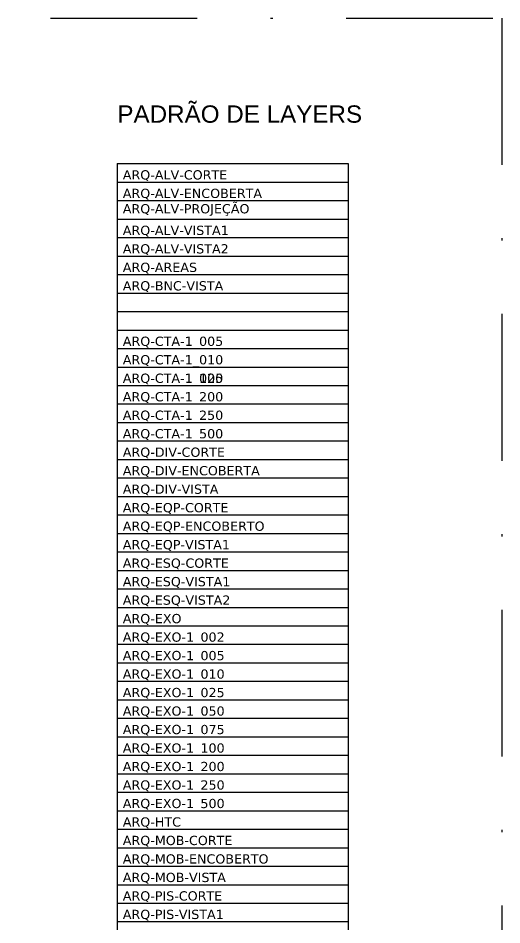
# Model space of a CAD drawing. Extents: x 247 to 523, y 32 to 113.
# Drawn here: x 501.81 to 522.75, y 74.22 to 113.46 of the extents above; entities that cross this region are included whole.
import ezdxf

# ---------------------------------------------------------------- set-up
doc = ezdxf.new("R2010")
doc.units = 0
doc.header["$LTSCALE"] = 0.005
for name, pattern in [('C5', [60, 50, -5, 0, -5]), ('CONTINU', [0]), ('DASHDOT', [25.4, 12.7, -6.35, 0, -6.35]), ('HIDDEN', [9.525, 6.35, -3.175])]:
    doc.linetypes.add(name, pattern=pattern)
doc.layers.get('0').update_dxf_attribs({"linetype": 'CONTINUOUS'})
for name, color, linetype in [('ARQ-ALV-CORTE', 5, 'CONTINUOUS'), ('ARQ-ALV-ENCOBERTA', 8, 'CONTINUOUS'), ('ARQ-ALV-PROJEÇÃO', 8, 'CONTINUOUS'), ('ARQ-ALV-VISTA1', 1, 'CONTINUOUS'), ('ARQ-ALV-VISTA2', 2, 'CONTINUOUS'), ('ARQ-AREAS', 7, 'CONTINUOUS'), ('ARQ-BNC-VISTA', 1, 'CONTINUOUS'), ('ARQ-CTA-1_005', 1, 'C5'), ('ARQ-CTA-1_010', 1, 'C5'), ('ARQ-CTA-1_025', 1, 'CONTINUOUS'), ('ARQ-CTA-1_100', 1, 'CONTINUOUS'), ('ARQ-CTA-1_200', 1, 'C5'), ('ARQ-CTA-1_250', 1, 'CONTINUOUS'), ('ARQ-CTA-1_500', 1, 'CONTINUOUS'), ('ARQ-DIV-CORTE', 2, 'CONTINUOUS'), ('ARQ-DIV-ENCOBERTA', 8, 'CONTINUOUS'), ('ARQ-DIV-VISTA', 1, 'CONTINUOUS'), ('ARQ-EQP-CORTE', 2, 'CONTINUOUS'), ('ARQ-EQP-ENCOBERTO', 8, 'CONTINUOUS'), ('ARQ-EQP-VISTA', 1, 'CONTINUOUS'), ('ARQ-ESQ-CORTE', 3, 'CONTINUOUS'), ('ARQ-ESQ-VISTA1', 2, 'CONTINUOUS'), ('ARQ-ESQ-VISTA2', 1, 'CONTINUOUS'), ('ARQ-EXO', 251, 'C5'), ('ARQ-EXO-1_002', 251, 'C5'), ('ARQ-EXO-1_005', 251, 'C5'), ('ARQ-EXO-1_010', 251, 'C5'), ('ARQ-EXO-1_025', 251, 'C5'), ('ARQ-EXO-1_050', 251, 'C5'), ('ARQ-EXO-1_100', 251, 'C5'), ('ARQ-EXO-1_200', 251, 'C5'), ('ARQ-EXO-1_250', 251, 'C5'), ('ARQ-EXO-1_500', 251, 'C5'), ('ARQ-HTC', 9, 'CONTINUOUS'), ('ARQ-MOB-CORTE', 2, 'CONTINUOUS'), ('ARQ-MOB-ENCOBERTO', 8, 'HIDDEN'), ('ARQ-MOB-VISTA', 1, 'CONTINU'), ('ARQ-PIS-CORTE', 2, 'CONTINUOUS'), ('ARQ-PIS-VISTA1', 1, 'CONTINUOUS'), ('ARQ-TXT', 2, 'CONTINUOUS')]:
    doc.layers.add(name, color=color, linetype=linetype)
doc.styles.add('ESC-50-A20', font='arial.ttf', dxfattribs={"height": 0.1})
doc.styles.get("Standard").update_dxf_attribs({"font": 'simplex.shx'})

msp = doc.modelspace()

# ---------------------------------------------------------------- linework, layer by layer
at = {"color": 251}
for p, q in [((506.08881, 107.16218), (516.08881, 107.16218)), ((506.08881, 107.16218), (506.08881, 35.16218)), ((516.08881, 107.16218), (516.08881, 35.12917)), ((506.08881, 106.36218), (516.08881, 106.36218)), ((506.08881, 105.56218), (516.08881, 105.56218)), ((506.08881, 104.76218), (516.08881, 104.76218)), ((506.08881, 103.96218), (516.08881, 103.96218)), ((506.08881, 103.16218), (516.08881, 103.16218)), ((506.08881, 102.36218), (516.08881, 102.36218)), ((506.08881, 101.56218), (516.08881, 101.56218)), ((506.08881, 100.76218), (516.08881, 100.76218)), ((506.08881, 99.96218), (516.08881, 99.96218)), ((506.08881, 99.16218), (516.08881, 99.16218)), ((506.08881, 98.36218), (516.08881, 98.36218)), ((506.08881, 97.56218), (516.08881, 97.56218)), ((506.08881, 96.76218), (516.08881, 96.76218)), ((506.08881, 95.96218), (516.08881, 95.96218)), ((506.08881, 95.16218), (516.08881, 95.16218)), ((506.08881, 94.36218), (516.08881, 94.36218)), ((506.08881, 93.56218), (516.08881, 93.56218)), ((506.08881, 92.76218), (516.08881, 92.76218)), ((506.08881, 91.96218), (516.08881, 91.96218)), ((506.08881, 91.16218), (516.08881, 91.16218)), ((506.08881, 90.36218), (516.08881, 90.36218)), ((506.08881, 89.56218), (516.08881, 89.56218)), ((506.08881, 88.76218), (516.08881, 88.76218)), ((506.08881, 87.96218), (516.08881, 87.96218)), ((506.08881, 87.16218), (516.08881, 87.16218)), ((506.08881, 86.36218), (516.08881, 86.36218)), ((506.08881, 85.56218), (516.08881, 85.56218)), ((506.08881, 84.76218), (516.08881, 84.76218)), ((506.08881, 83.96218), (516.08881, 83.96218)), ((506.08881, 83.16218), (516.08881, 83.16218)), ((506.08881, 82.36218), (516.08881, 82.36218)), ((506.08881, 81.56218), (516.08881, 81.56218)), ((506.08881, 80.76218), (516.08881, 80.76218)), ((506.08881, 79.96218), (516.08881, 79.96218)), ((506.08881, 79.16218), (516.08881, 79.16218)), ((506.08881, 78.36218), (516.08881, 78.36218)), ((506.08881, 77.56218), (516.08881, 77.56218)), ((506.08881, 76.76218), (516.08881, 76.76218)), ((506.08881, 75.96218), (516.08881, 75.96218)), ((506.08881, 75.16218), (516.08881, 75.16218)), ((506.08881, 74.36218), (516.08881, 74.36218))]:
    msp.add_line(p, q, dxfattribs=at)
at = {"linetype": 'DASHDOT', "ltscale": 100}
msp.add_lwpolyline([(247.20363, 113.45829), (522.75009, 113.45829), (522.75009, 31.78951), (247.20363, 31.78951)], close=True, dxfattribs=at)

# ---------------------------------------------------------------- texts
at = {"layer": 'ARQ-ALV-CORTE', "insert": (506.33881, 106.87608), "char_height": 0.4, "attachment_point": 1}
msp.add_mtext_dynamic_manual_height_columns('{\\fVerdana|b0|i0|c0|p34;ARQ-ALV-CORTE}', width=14.415678, gutter_width=12.5, heights=[0], dxfattribs=at)
at = {"layer": 'ARQ-ALV-ENCOBERTA', "insert": (506.33881, 106.07608), "char_height": 0.4, "attachment_point": 1}
msp.add_mtext_dynamic_manual_height_columns('{\\fVerdana|b0|i0|c0|p34;ARQ-ALV-ENCOBERTA}', width=14.415678, gutter_width=12.5, heights=[0], dxfattribs=at)
at = {"layer": 'ARQ-ALV-PROJEÇÃO', "insert": (506.33881, 105.41094), "char_height": 0.4, "attachment_point": 1}
msp.add_mtext_dynamic_manual_height_columns('{\\fVerdana|b0|i0|c0|p34;ARQ-ALV-PROJEÇÃO}', width=14.415678, gutter_width=12.5, heights=[0], dxfattribs=at)
at = {"layer": 'ARQ-ALV-VISTA1', "insert": (506.33881, 104.47608), "char_height": 0.4, "attachment_point": 1}
msp.add_mtext_dynamic_manual_height_columns('{\\fVerdana|b0|i0|c0|p34;ARQ-ALV-VISTA1}', width=14.415678, gutter_width=12.5, heights=[0], dxfattribs=at)
at = {"layer": 'ARQ-ALV-VISTA2', "insert": (506.33881, 103.67608), "char_height": 0.4, "attachment_point": 1}
msp.add_mtext_dynamic_manual_height_columns('{\\fVerdana|b0|i0|c0|p34;ARQ-ALV-VISTA2}', width=14.415678, gutter_width=12.5, heights=[0], dxfattribs=at)
at = {"layer": 'ARQ-AREAS', "insert": (506.33881, 102.87608), "char_height": 0.4, "attachment_point": 1}
msp.add_mtext_dynamic_manual_height_columns('{\\fVerdana|b0|i0|c0|p34;ARQ-AREAS}', width=14.415678, gutter_width=12.5, heights=[0], dxfattribs=at)
at = {"layer": 'ARQ-BNC-VISTA', "insert": (506.33881, 102.07608), "char_height": 0.4, "attachment_point": 1}
msp.add_mtext_dynamic_manual_height_columns('{\\fVerdana|b0|i0|c0|p34;ARQ-BNC-VISTA}', width=14.415678, gutter_width=12.5, heights=[0], dxfattribs=at)
at = {"layer": 'ARQ-CTA-1_005', "insert": (506.33881, 99.67608), "char_height": 0.4, "attachment_point": 1}
msp.add_mtext_dynamic_manual_height_columns('{\\fVerdana|b0|i0|c0|p34;ARQ-CTA-1_005}', width=14.415678, gutter_width=12.5, heights=[0], dxfattribs=at)
at = {"layer": 'ARQ-CTA-1_010', "insert": (506.33881, 98.87608), "char_height": 0.4, "attachment_point": 1}
msp.add_mtext_dynamic_manual_height_columns('{\\fVerdana|b0|i0|c0|p34;ARQ-CTA-1_010}', width=14.415678, gutter_width=12.5, heights=[0], dxfattribs=at)
at = {"layer": 'ARQ-CTA-1_025', "insert": (506.33881, 98.07608), "char_height": 0.4, "attachment_point": 1}
msp.add_mtext_dynamic_manual_height_columns('{\\fVerdana|b0|i0|c0|p34;ARQ-CTA-1_025}', width=14.415678, gutter_width=12.5, heights=[0], dxfattribs=at)
at = {"layer": 'ARQ-CTA-1_100', "insert": (506.33881, 98.07608), "char_height": 0.4, "attachment_point": 1}
msp.add_mtext_dynamic_manual_height_columns('{\\fVerdana|b0|i0|c0|p34;ARQ-CTA-1_100}', width=14.415678, gutter_width=12.5, heights=[0], dxfattribs=at)
at = {"layer": 'ARQ-CTA-1_200', "insert": (506.33881, 97.27608), "char_height": 0.4, "attachment_point": 1}
msp.add_mtext_dynamic_manual_height_columns('{\\fVerdana|b0|i0|c0|p34;ARQ-CTA-1_200}', width=14.415678, gutter_width=12.5, heights=[0], dxfattribs=at)
at = {"layer": 'ARQ-CTA-1_250', "insert": (506.33881, 96.47608), "char_height": 0.4, "attachment_point": 1}
msp.add_mtext_dynamic_manual_height_columns('{\\fVerdana|b0|i0|c0|p34;ARQ-CTA-1_250}', width=14.415678, gutter_width=12.5, heights=[0], dxfattribs=at)
at = {"layer": 'ARQ-CTA-1_500', "insert": (506.33881, 95.67608), "char_height": 0.4, "attachment_point": 1}
msp.add_mtext_dynamic_manual_height_columns('{\\fVerdana|b0|i0|c0|p34;ARQ-CTA-1_500}', width=14.415678, gutter_width=12.5, heights=[0], dxfattribs=at)
at = {"layer": 'ARQ-DIV-CORTE', "insert": (506.33881, 94.87608), "char_height": 0.4, "attachment_point": 1}
msp.add_mtext_dynamic_manual_height_columns('{\\fVerdana|b0|i0|c0|p34;ARQ-DIV-CORTE}', width=14.415678, gutter_width=12.5, heights=[0], dxfattribs=at)
at = {"layer": 'ARQ-DIV-ENCOBERTA', "insert": (506.33881, 94.07608), "char_height": 0.4, "attachment_point": 1}
msp.add_mtext_dynamic_manual_height_columns('{\\fVerdana|b0|i0|c0|p34;ARQ-DIV-ENCOBERTA}', width=14.415678, gutter_width=12.5, heights=[0], dxfattribs=at)
at = {"layer": 'ARQ-DIV-VISTA', "insert": (506.33881, 93.27608), "char_height": 0.4, "attachment_point": 1}
msp.add_mtext_dynamic_manual_height_columns('{\\fVerdana|b0|i0|c0|p34;ARQ-DIV-VISTA}', width=14.415678, gutter_width=12.5, heights=[0], dxfattribs=at)
at = {"layer": 'ARQ-EQP-CORTE', "insert": (506.33881, 92.47608), "char_height": 0.4, "attachment_point": 1}
msp.add_mtext_dynamic_manual_height_columns('{\\fVerdana|b0|i0|c0|p34;ARQ-EQP-CORTE}', width=14.415678, gutter_width=12.5, heights=[0], dxfattribs=at)
at = {"layer": 'ARQ-EQP-ENCOBERTO', "insert": (506.33881, 91.67608), "char_height": 0.4, "attachment_point": 1}
msp.add_mtext_dynamic_manual_height_columns('{\\fVerdana|b0|i0|c0|p34;ARQ-EQP-ENCOBERTO}', width=14.415678, gutter_width=12.5, heights=[0], dxfattribs=at)
at = {"layer": 'ARQ-EQP-VISTA', "insert": (506.33881, 90.87608), "char_height": 0.4, "attachment_point": 1}
msp.add_mtext_dynamic_manual_height_columns('{\\fVerdana|b0|i0|c0|p34;ARQ-EQP-VISTA1}', width=14.415678, gutter_width=12.5, heights=[0], dxfattribs=at)
at = {"layer": 'ARQ-ESQ-CORTE', "insert": (506.33881, 90.07608), "char_height": 0.4, "attachment_point": 1}
msp.add_mtext_dynamic_manual_height_columns('{\\fVerdana|b0|i0|c0|p34;ARQ-ESQ-CORTE}', width=9.75, gutter_width=12.5, heights=[0], dxfattribs=at)
at = {"layer": 'ARQ-ESQ-VISTA1', "insert": (506.33881, 89.27608), "char_height": 0.4, "attachment_point": 1}
msp.add_mtext_dynamic_manual_height_columns('{\\fVerdana|b0|i0|c0|p34;ARQ-ESQ-VISTA1}', width=9.75, gutter_width=12.5, heights=[0], dxfattribs=at)
at = {"layer": 'ARQ-ESQ-VISTA2', "insert": (506.33881, 88.47608), "char_height": 0.4, "attachment_point": 1}
msp.add_mtext_dynamic_manual_height_columns('{\\fVerdana|b0|i0|c0|p34;ARQ-ESQ-VISTA2}', width=14.415678, gutter_width=12.5, heights=[0], dxfattribs=at)
at = {"layer": 'ARQ-EXO', "insert": (506.33881, 87.67608), "char_height": 0.4, "attachment_point": 1}
msp.add_mtext_dynamic_manual_height_columns('{\\fVerdana|b0|i0|c0|p34;ARQ-EXO}', width=14.415678, gutter_width=12.5, heights=[0], dxfattribs=at)
at = {"layer": 'ARQ-EXO-1_002', "insert": (506.33881, 86.87608), "char_height": 0.4, "attachment_point": 1}
msp.add_mtext_dynamic_manual_height_columns('{\\fVerdana|b0|i0|c0|p34;ARQ-EXO-1_002}', width=14.415678, gutter_width=12.5, heights=[0], dxfattribs=at)
at = {"layer": 'ARQ-EXO-1_005', "insert": (506.33881, 86.07608), "char_height": 0.4, "attachment_point": 1}
msp.add_mtext_dynamic_manual_height_columns('{\\fVerdana|b0|i0|c0|p34;ARQ-EXO-1_005}', width=14.415678, gutter_width=12.5, heights=[0], dxfattribs=at)
at = {"layer": 'ARQ-EXO-1_010', "insert": (506.33881, 85.27608), "char_height": 0.4, "attachment_point": 1}
msp.add_mtext_dynamic_manual_height_columns('{\\fVerdana|b0|i0|c0|p34;ARQ-EXO-1_010}', width=14.415678, gutter_width=12.5, heights=[0], dxfattribs=at)
at = {"layer": 'ARQ-EXO-1_025', "insert": (506.33881, 84.47608), "char_height": 0.4, "attachment_point": 1}
msp.add_mtext_dynamic_manual_height_columns('{\\fVerdana|b0|i0|c0|p34;ARQ-EXO-1_025}', width=14.415678, gutter_width=12.5, heights=[0], dxfattribs=at)
at = {"layer": 'ARQ-EXO-1_050', "char_height": 0.4, "attachment_point": 1}
for s, insert in [('{\\fVerdana|b0|i0|c0|p34;ARQ-EXO-1_050}', (506.33881, 83.67608)), ('{\\fVerdana|b0|i0|c0|p34;ARQ-EXO-1_075}', (506.33881, 82.87608))]:
    msp.add_mtext_dynamic_manual_height_columns(s, width=14.415678, gutter_width=12.5, heights=[0], dxfattribs=dict(at, insert=insert))
at = {"layer": 'ARQ-EXO-1_100', "insert": (506.33881, 82.07608), "char_height": 0.4, "attachment_point": 1}
msp.add_mtext_dynamic_manual_height_columns('{\\fVerdana|b0|i0|c0|p34;ARQ-EXO-1_100}', width=14.415678, gutter_width=12.5, heights=[0], dxfattribs=at)
at = {"layer": 'ARQ-EXO-1_200', "insert": (506.33881, 81.27608), "char_height": 0.4, "attachment_point": 1}
msp.add_mtext_dynamic_manual_height_columns('{\\fVerdana|b0|i0|c0|p34;ARQ-EXO-1_200}', width=14.415678, gutter_width=12.5, heights=[0], dxfattribs=at)
at = {"layer": 'ARQ-EXO-1_250', "insert": (506.33881, 80.47608), "char_height": 0.4, "attachment_point": 1}
msp.add_mtext_dynamic_manual_height_columns('{\\fVerdana|b0|i0|c0|p34;ARQ-EXO-1_250}', width=14.415678, gutter_width=12.5, heights=[0], dxfattribs=at)
at = {"layer": 'ARQ-EXO-1_500', "insert": (506.33881, 79.67608), "char_height": 0.4, "attachment_point": 1}
msp.add_mtext_dynamic_manual_height_columns('{\\fVerdana|b0|i0|c0|p34;ARQ-EXO-1_500}', width=14.415678, gutter_width=12.5, heights=[0], dxfattribs=at)
at = {"layer": 'ARQ-HTC', "insert": (506.33881, 78.87608), "char_height": 0.4, "attachment_point": 1}
msp.add_mtext_dynamic_manual_height_columns('{\\fVerdana|b0|i0|c0|p34;ARQ-HTC}', width=14.415678, gutter_width=12.5, heights=[0], dxfattribs=at)
at = {"layer": 'ARQ-MOB-CORTE', "insert": (506.33881, 78.07608), "char_height": 0.4, "attachment_point": 1}
msp.add_mtext_dynamic_manual_height_columns('{\\fVerdana|b0|i0|c0|p34;ARQ-MOB-CORTE}', width=14.415678, gutter_width=12.5, heights=[0], dxfattribs=at)
at = {"layer": 'ARQ-MOB-ENCOBERTO', "insert": (506.33881, 77.27608), "char_height": 0.4, "attachment_point": 1}
msp.add_mtext_dynamic_manual_height_columns('{\\fVerdana|b0|i0|c0|p34;ARQ-MOB-ENCOBERTO}', width=14.415678, gutter_width=12.5, heights=[0], dxfattribs=at)
at = {"layer": 'ARQ-MOB-VISTA', "insert": (506.33881, 76.47608), "char_height": 0.4, "attachment_point": 1}
msp.add_mtext_dynamic_manual_height_columns('{\\fVerdana|b0|i0|c0|p34;ARQ-MOB-VISTA}', width=14.415678, gutter_width=12.5, heights=[0], dxfattribs=at)
at = {"layer": 'ARQ-PIS-CORTE', "insert": (506.33881, 75.67608), "char_height": 0.4, "attachment_point": 1}
msp.add_mtext_dynamic_manual_height_columns('{\\fVerdana|b0|i0|c0|p34;ARQ-PIS-CORTE}', width=14.415678, gutter_width=12.5, heights=[0], dxfattribs=at)
at = {"layer": 'ARQ-PIS-VISTA1', "insert": (506.33881, 74.87608), "char_height": 0.4, "attachment_point": 1}
msp.add_mtext_dynamic_manual_height_columns('{\\fVerdana|b0|i0|c0|p34;ARQ-PIS-VISTA1}', width=14.415678, gutter_width=12.5, heights=[0], dxfattribs=at)
at = {"layer": 'ARQ-TXT', "insert": (506.10311, 109.68259), "char_height": 0.75, "attachment_point": 1, "style": 'ESC-50-A20'}
msp.add_mtext_dynamic_manual_height_columns('PADRÃO DE LAYERS', width=12.9665773, gutter_width=12.5, heights=[0], dxfattribs=at)

doc.saveas('drawing.dxf')
